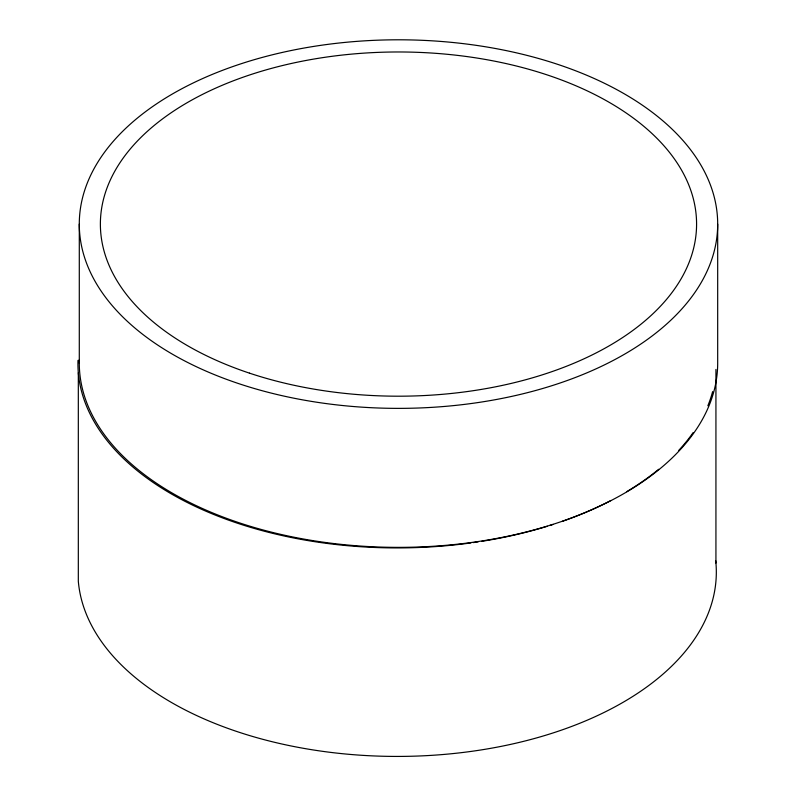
<?xml version="1.0" encoding="UTF-8"?>
<svg xmlns="http://www.w3.org/2000/svg" width="796" height="796" viewBox="0 0 796 796"><rect width="100%" height="100%" fill="white"/><g stroke="black" fill="none" stroke-linecap="round" stroke-linejoin="round"><path stroke-width="1.19" d="M717.684 224.084A319.196 184.284 0 0 1 238.89 383.682A319.196 184.284 0 0 1 238.89 64.486A319.196 184.284 0 0 1 717.684 224.084L717.684 363.085A319.196 184.284 0 0 1 395.383 547.359A319.196 184.284 0 0 1 79.351 359.493M715.932 369.453L715.932 563.061M79.292 224.084L79.292 363.085M78.316 372.727L78.316 581.219A319.196 184.284 0 0 0 414.915 756.14A319.196 184.284 0 0 0 715.703 560.673M712.619 391.612A319.196 184.284 0 0 1 707.863 405.761M693.167 432.546A319.196 184.284 0 0 1 678.779 450.347M658.66 469.282A319.196 184.284 0 0 1 626.721 491.669M610.89 500.495A319.196 184.284 0 0 1 562.334 521.32M553.18 524.405A319.196 184.284 0 0 1 549.688 525.509M547.35 526.246A319.196 184.284 0 0 1 481.769 541.33M478.157 541.887A319.196 184.284 0 0 1 473.322 542.603M470.884 542.942A319.196 184.284 0 0 1 77.978 360.409M249.437 373.135A298.092 172.105 0 0 0 696.58 224.084A298.092 172.105 0 0 0 249.437 75.033A298.092 172.105 0 0 0 249.437 373.135"/></g></svg>
